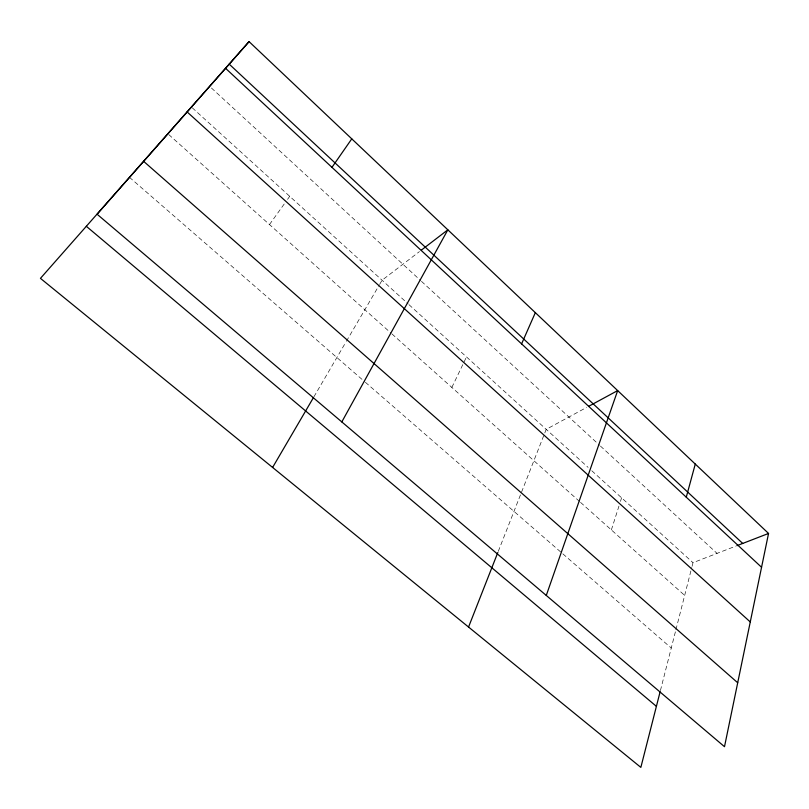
<?xml version="1.0" encoding="UTF-8"?>
<svg xmlns="http://www.w3.org/2000/svg" width="809" height="809" viewBox="0 0 809 809"><rect width="100%" height="100%" fill="white"/><g stroke="black" fill="none" stroke-linecap="round" stroke-linejoin="round"><path stroke-width="0.61" stroke-dasharray="4.04 3.03" d="M660.417 690.562L675.626 630.899M675.93 629.675L691.766 567.534M692.069 566.32L693 562.69L735.715 546.146M611.371 529.925L618.946 506.141M620.463 501.388L621.595 497.818M498.293 551.334L546.206 429.336L586.565 407.453M451.847 387.43L466.5 356.921M313.922 396.784L345.777 342.308M346.404 341.226L378.996 285.496M379.613 284.434L382.07 280.227L419.436 251.599M269.488 224.558L284.657 203.383M287.549 199.348L289.713 196.324M129.44 177.292L364.444 381.474M365.395 382.293L671.258 648.039M168.747 134.567L391.03 333.116M391.961 333.945L579.628 501.57M580.559 502.399L684.667 595.394M192.289 107.819L408.049 303.82M408.98 304.669L588.092 467.38M591.814 470.767L693 562.69M211.442 88.019L420.559 280.49M421.489 281.35L599.54 445.223M600.46 446.083L717.047 553.376"/><path stroke-width="1.21" d="M768.55 533.444L724.5 746.697L97.09 214.223L249.061 41.613L768.55 533.444L736.878 545.701M660.114 691.776L640.849 767.387L40.45 278.357L249.061 41.613M686.275 497.191L695.275 464.063M546.277 595.444L617.671 390.595L588.77 406.26M468.553 627.046L497.828 552.507M521.593 343.886L535.346 312.648M341.813 421.914L447.852 229.817L421.378 250.102M272.603 467.45L313.285 397.876M331.963 167.342L351.773 138.855M86.31 226.277L656.402 706.358M143.648 161.345L737.707 682.766M187.132 111.955L750.267 621.949M225.569 68.3L761.562 567.281M229.19 64.113L742.713 543.436"/></g></svg>
